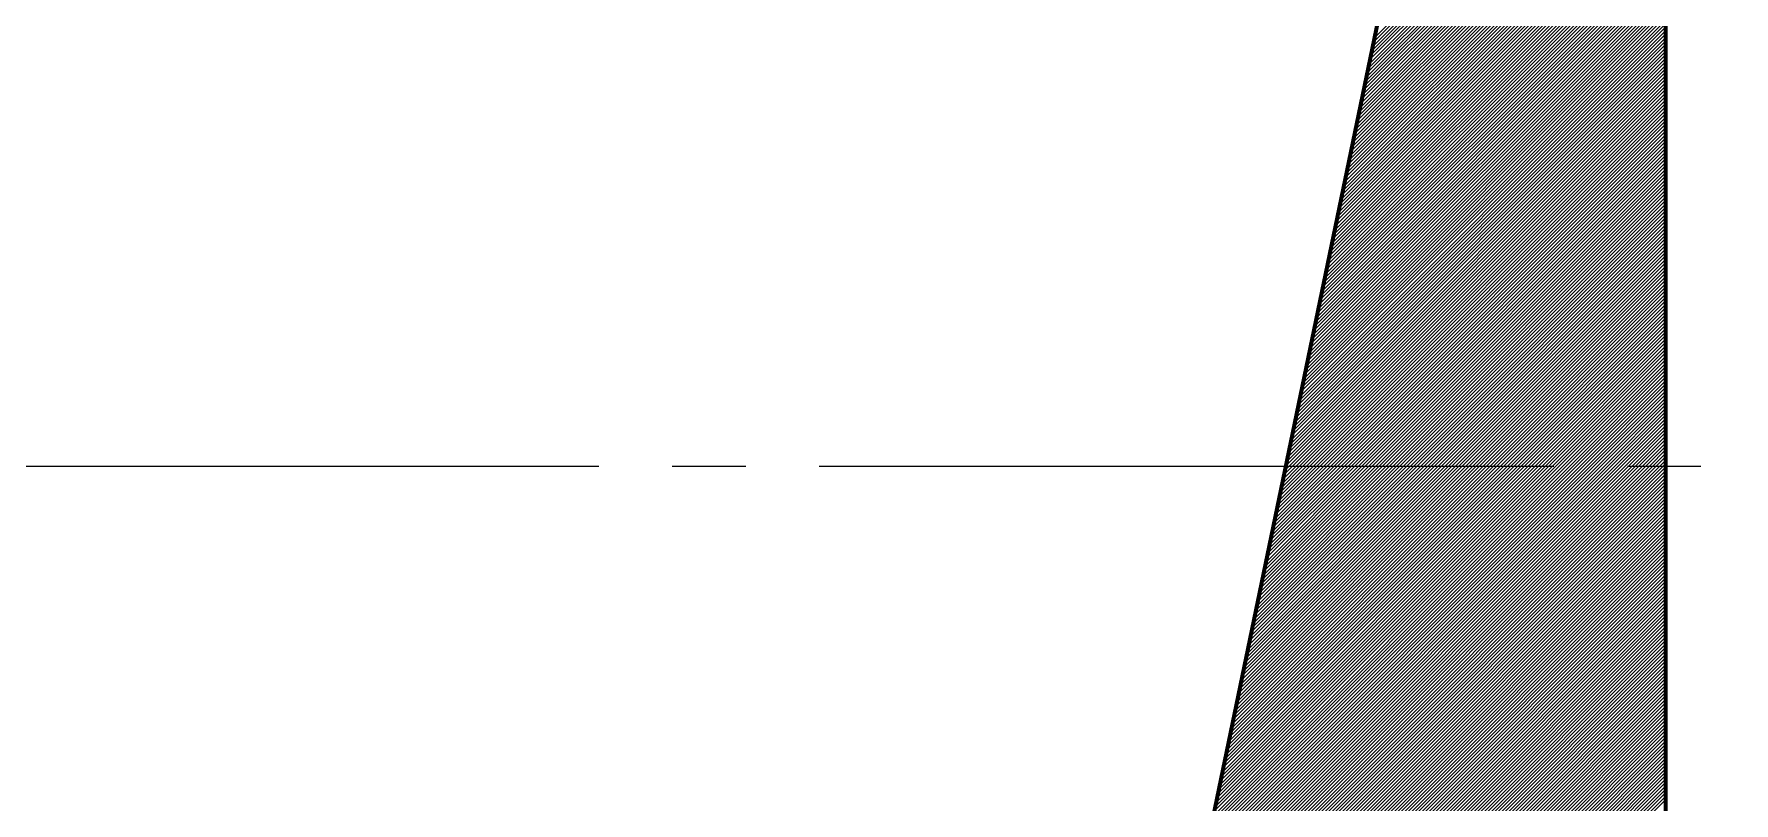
# Model space of a CAD drawing. Header units: millimetres. Extents: x -14850 to 14850, y -10500 to 10500.
# Drawn here: x -10679 to -10609.6, y -5703.9 to -5672.5 of the extents above; entities that cross this region are included whole.
import ezdxf

# ---------------------------------------------------------------- set-up
doc = ezdxf.new("R2010")
doc.units = ezdxf.units.MM
doc.linetypes.add('EB_DASHDOT', pattern=[39, 30, -3, 3, -3])
for name, color, linetype, lineweight in [('CAXA0', 7, 'Continuous', 70), ('CAXA1', 1, 'EB_DASHDOT', 25), ('CAXA5', 4, 'Continuous', 25)]:
    doc.layers.add(name, color=color, linetype=linetype, lineweight=lineweight)

# ---------------------------------------------------------------- blocks, each defined once
blk = doc.blocks.new('CAXBLOCK842')
at = {"layer": 'CAXA0', "color": 0, "linetype": 'Continuous', "lineweight": 25}
for p, q in [((-10624.277, -5672.691), (-10612.378, -5660.792)), ((-10624.461, -5673.582), (-10612.378, -5661.499)), ((-10624.424, -5673.404), (-10612.378, -5661.358)), ((-10624.388, -5673.226), (-10612.378, -5661.216)), ((-10624.351, -5673.048), (-10612.378, -5661.075)), ((-10624.314, -5672.869), (-10612.378, -5660.933)), ((-10624.646, -5674.474), (-10612.378, -5662.206)), ((-10624.609, -5674.296), (-10612.378, -5662.065)), ((-10624.572, -5674.117), (-10612.378, -5661.923)), ((-10624.535, -5673.939), (-10612.378, -5661.782)), ((-10624.498, -5673.761), (-10612.378, -5661.64)), ((-10624.83, -5675.365), (-10612.378, -5662.913)), ((-10624.793, -5675.187), (-10612.378, -5662.772)), ((-10624.756, -5675.009), (-10612.378, -5662.63)), ((-10624.719, -5674.831), (-10612.378, -5662.489)), ((-10624.683, -5674.652), (-10612.378, -5662.348)), ((-10625.015, -5676.257), (-10612.378, -5663.62)), ((-10624.978, -5676.079), (-10612.378, -5663.479)), ((-10624.941, -5675.9), (-10612.378, -5663.337)), ((-10624.904, -5675.722), (-10612.378, -5663.196)), ((-10624.867, -5675.544), (-10612.378, -5663.055)), ((-10625.199, -5677.149), (-10612.378, -5664.327)), ((-10625.162, -5676.97), (-10612.378, -5664.186)), ((-10625.125, -5676.792), (-10612.378, -5664.045)), ((-10625.088, -5676.614), (-10612.378, -5663.903)), ((-10625.051, -5676.435), (-10612.378, -5663.762)), ((-10625.346, -5677.862), (-10612.378, -5664.893)), ((-10625.31, -5677.683), (-10612.378, -5664.752)), ((-10625.273, -5677.505), (-10612.378, -5664.61)), ((-10625.236, -5677.327), (-10612.378, -5664.469)), ((-10625.531, -5678.753), (-10612.378, -5665.6)), ((-10625.494, -5678.575), (-10612.378, -5665.459)), ((-10625.457, -5678.397), (-10612.378, -5665.317)), ((-10625.42, -5678.218), (-10612.378, -5665.176)), ((-10625.383, -5678.04), (-10612.378, -5665.035)), ((-10625.715, -5679.645), (-10612.378, -5666.307)), ((-10625.678, -5679.466), (-10612.378, -5666.166)), ((-10625.641, -5679.288), (-10612.378, -5666.024)), ((-10625.605, -5679.11), (-10612.378, -5665.883)), ((-10625.568, -5678.932), (-10612.378, -5665.742)), ((-10625.9, -5680.536), (-10612.378, -5667.014)), ((-10625.863, -5680.358), (-10612.378, -5666.873)), ((-10625.826, -5680.18), (-10612.378, -5666.732)), ((-10625.789, -5680.001), (-10612.378, -5666.59)), ((-10625.752, -5679.823), (-10612.378, -5666.449)), ((-10626.084, -5681.428), (-10612.378, -5667.722)), ((-10626.047, -5681.249), (-10612.378, -5667.58)), ((-10626.01, -5681.071), (-10612.378, -5667.439)), ((-10625.973, -5680.893), (-10612.378, -5667.297)), ((-10625.937, -5680.715), (-10612.378, -5667.156)), ((-10626.268, -5682.319), (-10612.378, -5668.429)), ((-10626.232, -5682.141), (-10612.378, -5668.287)), ((-10626.195, -5681.963), (-10612.378, -5668.146)), ((-10626.158, -5681.784), (-10612.378, -5668.004)), ((-10626.121, -5681.606), (-10612.378, -5667.863)), ((-10626.453, -5683.211), (-10612.378, -5669.136)), ((-10626.416, -5683.032), (-10612.378, -5668.994)), ((-10626.379, -5682.854), (-10612.378, -5668.853)), ((-10626.342, -5682.676), (-10612.378, -5668.711)), ((-10626.305, -5682.498), (-10612.378, -5668.57)), ((-10626.637, -5684.102), (-10612.378, -5669.843)), ((-10626.6, -5683.924), (-10612.378, -5669.701)), ((-10626.563, -5683.746), (-10612.378, -5669.56)), ((-10626.527, -5683.567), (-10612.378, -5669.419)), ((-10626.49, -5683.389), (-10612.378, -5669.277)), ((-10626.822, -5684.994), (-10612.378, -5670.55)), ((-10626.785, -5684.815), (-10612.378, -5670.409)), ((-10626.748, -5684.637), (-10612.378, -5670.267)), ((-10626.711, -5684.459), (-10612.378, -5670.126)), ((-10626.674, -5684.281), (-10612.378, -5669.984)), ((-10627.006, -5685.885), (-10612.378, -5671.257)), ((-10626.969, -5685.707), (-10612.378, -5671.116)), ((-10626.932, -5685.529), (-10612.378, -5670.974)), ((-10626.895, -5685.35), (-10612.378, -5670.833)), ((-10626.859, -5685.172), (-10612.378, -5670.691)), ((-10627.154, -5686.598), (-10612.378, -5671.823)), ((-10627.117, -5686.42), (-10612.378, -5671.681)), ((-10627.08, -5686.242), (-10612.378, -5671.54)), ((-10627.043, -5686.064), (-10612.378, -5671.398)), ((-10627.338, -5687.49), (-10612.378, -5672.53)), ((-10627.301, -5687.312), (-10612.378, -5672.388)), ((-10627.264, -5687.133), (-10612.378, -5672.247)), ((-10627.227, -5686.955), (-10612.378, -5672.106)), ((-10627.19, -5686.777), (-10612.378, -5671.964)), ((-10627.522, -5688.381), (-10612.378, -5673.237)), ((-10627.485, -5688.203), (-10612.378, -5673.096)), ((-10627.449, -5688.025), (-10612.378, -5672.954)), ((-10627.412, -5687.847), (-10612.378, -5672.813)), ((-10627.375, -5687.668), (-10612.378, -5672.671)), ((-10627.707, -5689.273), (-10612.378, -5673.944)), ((-10627.67, -5689.095), (-10612.378, -5673.803)), ((-10627.633, -5688.916), (-10612.378, -5673.661)), ((-10627.596, -5688.738), (-10612.378, -5673.52)), ((-10627.559, -5688.56), (-10612.378, -5673.378)), ((-10627.89, -5690.163), (-10612.378, -5674.651)), ((-10627.854, -5689.986), (-10612.378, -5674.51)), ((-10627.817, -5689.808), (-10612.378, -5674.368)), ((-10627.781, -5689.63), (-10612.378, -5674.227)), ((-10627.744, -5689.451), (-10612.378, -5674.085)), ((-10627.748, -5690.163), (-10612.378, -5674.793)), ((-10627.607, -5690.163), (-10612.378, -5674.934)), ((-10627.465, -5690.163), (-10612.378, -5675.075)), ((-10627.324, -5690.163), (-10612.378, -5675.217)), ((-10627.183, -5690.163), (-10612.378, -5675.358)), ((-10627.041, -5690.163), (-10612.378, -5675.5)), ((-10626.9, -5690.163), (-10612.378, -5675.641)), ((-10626.758, -5690.163), (-10612.378, -5675.783)), ((-10626.617, -5690.163), (-10612.378, -5675.924)), ((-10626.475, -5690.163), (-10612.378, -5676.065)), ((-10626.334, -5690.163), (-10612.378, -5676.207)), ((-10626.193, -5690.163), (-10612.378, -5676.348)), ((-10626.051, -5690.163), (-10612.378, -5676.49)), ((-10625.91, -5690.163), (-10612.378, -5676.631)), ((-10625.768, -5690.163), (-10612.378, -5676.772)), ((-10625.627, -5690.163), (-10612.378, -5676.914)), ((-10625.485, -5690.163), (-10612.378, -5677.055)), ((-10625.344, -5690.163), (-10612.378, -5677.197)), ((-10625.203, -5690.163), (-10612.378, -5677.338)), ((-10625.061, -5690.163), (-10612.378, -5677.48)), ((-10624.92, -5690.163), (-10612.378, -5677.621)), ((-10624.778, -5690.163), (-10612.378, -5677.762)), ((-10624.637, -5690.163), (-10612.378, -5677.904)), ((-10624.496, -5690.163), (-10612.378, -5678.045)), ((-10624.354, -5690.163), (-10612.378, -5678.187)), ((-10624.213, -5690.163), (-10612.378, -5678.328)), ((-10624.071, -5690.163), (-10612.378, -5678.47)), ((-10623.93, -5690.163), (-10612.378, -5678.611)), ((-10623.788, -5690.163), (-10612.378, -5678.752)), ((-10623.647, -5690.163), (-10612.378, -5678.894)), ((-10623.506, -5690.163), (-10612.378, -5679.035)), ((-10623.364, -5690.163), (-10612.378, -5679.177)), ((-10623.223, -5690.163), (-10612.378, -5679.318)), ((-10623.081, -5690.163), (-10612.378, -5679.46)), ((-10622.94, -5690.163), (-10612.378, -5679.601)), ((-10622.798, -5690.163), (-10612.378, -5679.742)), ((-10622.657, -5690.163), (-10612.378, -5679.884)), ((-10622.516, -5690.163), (-10612.378, -5680.025)), ((-10622.374, -5690.163), (-10612.378, -5680.167)), ((-10622.233, -5690.163), (-10612.378, -5680.308)), ((-10622.091, -5690.163), (-10612.378, -5680.449)), ((-10621.95, -5690.163), (-10612.378, -5680.591)), ((-10621.809, -5690.163), (-10612.378, -5680.732)), ((-10621.667, -5690.163), (-10612.378, -5680.874)), ((-10621.526, -5690.163), (-10612.378, -5681.015)), ((-10621.384, -5690.163), (-10612.378, -5681.157)), ((-10621.243, -5690.163), (-10612.378, -5681.298)), ((-10621.101, -5690.163), (-10612.378, -5681.439)), ((-10620.96, -5690.163), (-10612.378, -5681.581)), ((-10620.819, -5690.163), (-10612.378, -5681.722)), ((-10620.677, -5690.163), (-10612.378, -5681.864)), ((-10620.536, -5690.163), (-10612.378, -5682.005)), ((-10620.394, -5690.163), (-10612.378, -5682.147)), ((-10620.253, -5690.163), (-10612.378, -5682.288)), ((-10620.111, -5690.163), (-10612.378, -5682.429)), ((-10619.97, -5690.163), (-10612.378, -5682.571)), ((-10619.829, -5690.163), (-10612.378, -5682.712)), ((-10619.687, -5690.163), (-10612.378, -5682.854)), ((-10619.546, -5690.163), (-10612.378, -5682.995)), ((-10619.404, -5690.163), (-10612.378, -5683.136)), ((-10619.263, -5690.163), (-10612.378, -5683.278)), ((-10619.122, -5690.163), (-10612.378, -5683.419)), ((-10618.98, -5690.163), (-10612.378, -5683.561)), ((-10618.839, -5690.163), (-10612.378, -5683.702)), ((-10618.697, -5690.163), (-10612.378, -5683.844)), ((-10618.556, -5690.163), (-10612.378, -5683.985)), ((-10618.414, -5690.163), (-10612.378, -5684.126)), ((-10618.273, -5690.163), (-10612.378, -5684.268)), ((-10618.132, -5690.163), (-10612.378, -5684.409)), ((-10617.99, -5690.163), (-10612.378, -5684.551)), ((-10617.849, -5690.163), (-10612.378, -5684.692)), ((-10617.707, -5690.163), (-10612.378, -5684.834)), ((-10617.566, -5690.163), (-10612.378, -5684.975)), ((-10617.424, -5690.163), (-10612.378, -5685.116)), ((-10617.283, -5690.163), (-10612.378, -5685.258)), ((-10617.142, -5690.163), (-10612.378, -5685.399)), ((-10617, -5690.163), (-10612.378, -5685.541)), ((-10616.859, -5690.163), (-10612.378, -5685.682)), ((-10616.717, -5690.163), (-10612.378, -5685.823)), ((-10616.576, -5690.163), (-10612.378, -5685.965)), ((-10616.435, -5690.163), (-10612.378, -5686.106)), ((-10616.293, -5690.163), (-10612.378, -5686.248)), ((-10616.152, -5690.163), (-10612.378, -5686.389)), ((-10616.01, -5690.163), (-10612.378, -5686.531)), ((-10615.869, -5690.163), (-10612.378, -5686.672)), ((-10615.727, -5690.163), (-10612.378, -5686.813)), ((-10615.586, -5690.163), (-10612.378, -5686.955)), ((-10615.445, -5690.163), (-10612.378, -5687.096)), ((-10615.303, -5690.163), (-10612.378, -5687.238)), ((-10615.162, -5690.163), (-10612.378, -5687.379)), ((-10615.02, -5690.163), (-10612.378, -5687.521)), ((-10614.879, -5690.163), (-10612.378, -5687.662)), ((-10614.737, -5690.163), (-10612.378, -5687.803)), ((-10614.596, -5690.163), (-10612.378, -5687.945)), ((-10614.455, -5690.163), (-10612.378, -5688.086)), ((-10614.313, -5690.163), (-10612.378, -5688.228)), ((-10614.172, -5690.163), (-10612.378, -5688.369)), ((-10614.03, -5690.163), (-10612.378, -5688.51)), ((-10613.889, -5690.163), (-10612.378, -5688.652)), ((-10613.748, -5690.163), (-10612.378, -5688.793)), ((-10613.606, -5690.163), (-10612.378, -5688.935)), ((-10613.465, -5690.163), (-10612.378, -5689.076)), ((-10613.323, -5690.163), (-10612.378, -5689.218)), ((-10613.182, -5690.163), (-10612.378, -5689.359)), ((-10613.04, -5690.163), (-10612.378, -5689.5)), ((-10612.899, -5690.163), (-10612.378, -5689.642)), ((-10612.758, -5690.163), (-10612.378, -5689.783)), ((-10612.616, -5690.163), (-10612.378, -5689.925)), ((-10632.059, -5710.313), (-10612.378, -5690.632)), ((-10632.022, -5710.134), (-10612.378, -5690.49)), ((-10631.985, -5709.956), (-10612.378, -5690.349)), ((-10631.948, -5709.778), (-10612.378, -5690.208)), ((-10631.911, -5709.599), (-10612.475, -5690.163)), ((-10631.874, -5709.421), (-10612.616, -5690.163)), ((-10631.837, -5709.243), (-10612.758, -5690.163)), ((-10631.8, -5709.064), (-10612.899, -5690.163)), ((-10631.764, -5708.886), (-10613.04, -5690.163)), ((-10631.727, -5708.708), (-10613.182, -5690.163)), ((-10631.69, -5708.53), (-10613.323, -5690.163)), ((-10631.653, -5708.351), (-10613.465, -5690.163)), ((-10631.616, -5708.173), (-10613.606, -5690.163)), ((-10631.579, -5707.995), (-10613.748, -5690.163)), ((-10631.542, -5707.816), (-10613.889, -5690.163)), ((-10631.505, -5707.638), (-10614.03, -5690.163)), ((-10631.468, -5707.46), (-10614.172, -5690.163)), ((-10631.432, -5707.281), (-10614.313, -5690.163)), ((-10631.395, -5707.103), (-10614.455, -5690.163)), ((-10631.358, -5706.925), (-10614.596, -5690.163)), ((-10631.321, -5706.747), (-10614.737, -5690.163)), ((-10631.284, -5706.568), (-10614.879, -5690.163)), ((-10631.247, -5706.39), (-10615.02, -5690.163)), ((-10631.21, -5706.212), (-10615.162, -5690.163)), ((-10631.173, -5706.033), (-10615.303, -5690.163)), ((-10631.137, -5705.855), (-10615.445, -5690.163)), ((-10631.1, -5705.677), (-10615.586, -5690.163)), ((-10631.063, -5705.498), (-10615.727, -5690.163)), ((-10631.026, -5705.32), (-10615.869, -5690.163)), ((-10630.989, -5705.142), (-10616.01, -5690.163)), ((-10630.952, -5704.964), (-10616.152, -5690.163)), ((-10630.915, -5704.785), (-10616.293, -5690.163)), ((-10630.878, -5704.607), (-10616.435, -5690.163)), ((-10630.842, -5704.429), (-10616.576, -5690.163)), ((-10630.805, -5704.25), (-10616.717, -5690.163)), ((-10630.768, -5704.072), (-10616.859, -5690.163)), ((-10630.731, -5703.894), (-10617, -5690.163)), ((-10630.694, -5703.715), (-10617.142, -5690.163)), ((-10630.657, -5703.537), (-10617.283, -5690.163)), ((-10630.62, -5703.359), (-10617.424, -5690.163)), ((-10630.583, -5703.18), (-10617.566, -5690.163)), ((-10630.547, -5703.002), (-10617.707, -5690.163)), ((-10630.51, -5702.824), (-10617.849, -5690.163)), ((-10630.473, -5702.646), (-10617.99, -5690.163)), ((-10630.436, -5702.467), (-10618.132, -5690.163)), ((-10630.399, -5702.289), (-10618.273, -5690.163)), ((-10630.362, -5702.111), (-10618.414, -5690.163)), ((-10630.325, -5701.932), (-10618.556, -5690.163)), ((-10630.288, -5701.754), (-10618.697, -5690.163)), ((-10630.251, -5701.576), (-10618.839, -5690.163)), ((-10630.215, -5701.397), (-10618.98, -5690.163)), ((-10630.178, -5701.219), (-10619.122, -5690.163)), ((-10630.141, -5701.041), (-10619.263, -5690.163)), ((-10630.104, -5700.863), (-10619.404, -5690.163)), ((-10630.067, -5700.684), (-10619.546, -5690.163)), ((-10630.03, -5700.506), (-10619.687, -5690.163)), ((-10629.993, -5700.328), (-10619.829, -5690.163)), ((-10629.956, -5700.149), (-10619.97, -5690.163)), ((-10629.92, -5699.971), (-10620.111, -5690.163)), ((-10629.883, -5699.793), (-10620.253, -5690.163)), ((-10629.846, -5699.614), (-10620.394, -5690.163)), ((-10629.809, -5699.436), (-10620.536, -5690.163)), ((-10629.772, -5699.258), (-10620.677, -5690.163)), ((-10629.735, -5699.08), (-10620.819, -5690.163)), ((-10629.698, -5698.901), (-10620.96, -5690.163)), ((-10629.661, -5698.723), (-10621.101, -5690.163)), ((-10629.625, -5698.545), (-10621.243, -5690.163)), ((-10629.588, -5698.366), (-10621.384, -5690.163)), ((-10629.551, -5698.188), (-10621.526, -5690.163)), ((-10629.514, -5698.01), (-10621.667, -5690.163)), ((-10629.477, -5697.831), (-10621.809, -5690.163)), ((-10629.44, -5697.653), (-10621.95, -5690.163)), ((-10629.403, -5697.475), (-10622.091, -5690.163)), ((-10629.366, -5697.297), (-10622.233, -5690.163)), ((-10629.329, -5697.118), (-10622.374, -5690.163)), ((-10629.293, -5696.94), (-10622.516, -5690.163)), ((-10629.256, -5696.762), (-10622.657, -5690.163)), ((-10629.219, -5696.583), (-10622.798, -5690.163)), ((-10629.182, -5696.405), (-10622.94, -5690.163)), ((-10629.145, -5696.227), (-10623.081, -5690.163)), ((-10629.108, -5696.048), (-10623.223, -5690.163)), ((-10629.071, -5695.87), (-10623.364, -5690.163)), ((-10629.034, -5695.692), (-10623.506, -5690.163)), ((-10628.998, -5695.514), (-10623.647, -5690.163)), ((-10628.961, -5695.335), (-10623.788, -5690.163)), ((-10628.924, -5695.157), (-10623.93, -5690.163)), ((-10628.887, -5694.979), (-10624.071, -5690.163)), ((-10628.85, -5694.8), (-10624.213, -5690.163)), ((-10628.813, -5694.622), (-10624.354, -5690.163)), ((-10628.776, -5694.444), (-10624.496, -5690.163)), ((-10628.739, -5694.265), (-10624.637, -5690.163)), ((-10628.703, -5694.087), (-10624.778, -5690.163)), ((-10628.666, -5693.909), (-10624.92, -5690.163)), ((-10628.629, -5693.731), (-10625.061, -5690.163)), ((-10628.592, -5693.552), (-10625.203, -5690.163)), ((-10628.555, -5693.374), (-10625.344, -5690.163)), ((-10628.518, -5693.196), (-10625.485, -5690.163)), ((-10628.481, -5693.017), (-10625.627, -5690.163)), ((-10628.444, -5692.839), (-10625.768, -5690.163)), ((-10628.407, -5692.661), (-10625.91, -5690.163)), ((-10628.371, -5692.482), (-10626.051, -5690.163)), ((-10628.334, -5692.304), (-10626.193, -5690.163)), ((-10628.297, -5692.126), (-10626.334, -5690.163)), ((-10628.26, -5691.948), (-10626.475, -5690.163)), ((-10628.223, -5691.769), (-10626.617, -5690.163)), ((-10628.186, -5691.591), (-10626.758, -5690.163)), ((-10628.149, -5691.413), (-10626.9, -5690.163)), ((-10628.112, -5691.234), (-10627.041, -5690.163)), ((-10628.076, -5691.056), (-10627.183, -5690.163)), ((-10628.039, -5690.878), (-10627.324, -5690.163)), ((-10628.002, -5690.699), (-10627.465, -5690.163)), ((-10627.965, -5690.521), (-10627.607, -5690.163)), ((-10627.928, -5690.343), (-10627.748, -5690.163)), ((-10612.475, -5690.163), (-10612.378, -5690.066)), ((-10632.243, -5711.204), (-10612.378, -5691.339)), ((-10632.206, -5711.026), (-10612.378, -5691.197)), ((-10632.169, -5710.847), (-10612.378, -5691.056)), ((-10632.132, -5710.669), (-10612.378, -5690.915)), ((-10632.095, -5710.491), (-10612.378, -5690.773)), ((-10632.427, -5712.096), (-10612.378, -5692.046)), ((-10632.39, -5711.917), (-10612.378, -5691.905)), ((-10632.354, -5711.739), (-10612.378, -5691.763)), ((-10632.317, -5711.561), (-10612.378, -5691.622)), ((-10632.28, -5711.382), (-10612.378, -5691.48)), ((-10632.612, -5712.987), (-10612.378, -5692.753)), ((-10632.575, -5712.809), (-10612.378, -5692.612)), ((-10632.538, -5712.63), (-10612.378, -5692.47)), ((-10632.501, -5712.452), (-10612.378, -5692.329)), ((-10632.464, -5712.274), (-10612.378, -5692.187)), ((-10632.796, -5713.879), (-10612.378, -5693.46)), ((-10632.759, -5713.7), (-10612.378, -5693.319)), ((-10632.722, -5713.522), (-10612.378, -5693.177)), ((-10632.686, -5713.344), (-10612.378, -5693.036)), ((-10632.649, -5713.165), (-10612.378, -5692.895)), ((-10632.981, -5714.77), (-10612.378, -5694.167)), ((-10632.944, -5714.592), (-10612.378, -5694.026)), ((-10632.907, -5714.413), (-10612.378, -5693.884)), ((-10632.87, -5714.235), (-10612.378, -5693.743)), ((-10632.833, -5714.057), (-10612.378, -5693.602)), ((-10633.128, -5715.483), (-10612.378, -5694.733)), ((-10633.091, -5715.305), (-10612.378, -5694.592)), ((-10633.054, -5715.127), (-10612.378, -5694.45)), ((-10633.017, -5714.948), (-10612.378, -5694.309)), ((-10633.312, -5716.375), (-10612.378, -5695.44)), ((-10633.276, -5716.196), (-10612.378, -5695.299)), ((-10633.239, -5716.018), (-10612.378, -5695.157)), ((-10633.202, -5715.84), (-10612.378, -5695.016)), ((-10633.165, -5715.662), (-10612.378, -5694.874)), ((-10633.497, -5717.266), (-10612.378, -5696.147)), ((-10633.46, -5717.088), (-10612.378, -5696.006)), ((-10633.423, -5716.91), (-10612.378, -5695.864)), ((-10633.386, -5716.731), (-10612.378, -5695.723)), ((-10633.349, -5716.553), (-10612.378, -5695.582)), ((-10633.681, -5718.158), (-10612.378, -5696.854)), ((-10633.644, -5717.979), (-10612.378, -5696.713)), ((-10633.608, -5717.801), (-10612.378, -5696.571)), ((-10633.571, -5717.623), (-10612.378, -5696.43)), ((-10633.534, -5717.445), (-10612.378, -5696.289)), ((-10633.866, -5719.049), (-10612.378, -5697.561)), ((-10633.829, -5718.871), (-10612.378, -5697.42)), ((-10633.792, -5718.693), (-10612.378, -5697.279)), ((-10633.755, -5718.514), (-10612.378, -5697.137)), ((-10633.718, -5718.336), (-10612.378, -5696.996)), ((-10634.05, -5719.941), (-10612.378, -5698.269)), ((-10634.013, -5719.763), (-10612.378, -5698.127)), ((-10633.976, -5719.584), (-10612.378, -5697.986)), ((-10633.939, -5719.406), (-10612.378, -5697.844)), ((-10633.903, -5719.228), (-10612.378, -5697.703)), ((-10634.234, -5720.832), (-10612.378, -5698.976)), ((-10634.198, -5720.654), (-10612.378, -5698.834)), ((-10634.161, -5720.476), (-10612.378, -5698.693)), ((-10634.124, -5720.297), (-10612.378, -5698.551)), ((-10634.087, -5720.119), (-10612.378, -5698.41)), ((-10634.419, -5721.724), (-10612.378, -5699.683)), ((-10634.382, -5721.546), (-10612.378, -5699.541)), ((-10634.345, -5721.367), (-10612.378, -5699.4)), ((-10634.308, -5721.189), (-10612.378, -5699.258)), ((-10634.271, -5721.011), (-10612.378, -5699.117)), ((-10634.603, -5722.615), (-10612.378, -5700.39)), ((-10634.566, -5722.437), (-10612.378, -5700.248)), ((-10634.53, -5722.259), (-10612.378, -5700.107)), ((-10634.493, -5722.08), (-10612.378, -5699.966)), ((-10634.456, -5721.902), (-10612.378, -5699.824)), ((-10676.585, -5765.163), (-10612.378, -5700.956)), ((-10676.444, -5765.163), (-10612.378, -5701.097)), ((-10634.714, -5723.15), (-10612.378, -5700.814)), ((-10634.677, -5722.972), (-10612.378, -5700.673)), ((-10634.64, -5722.794), (-10612.378, -5700.531)), ((-10676.302, -5765.163), (-10612.378, -5701.238)), ((-10676.161, -5765.163), (-10612.378, -5701.38)), ((-10676.02, -5765.163), (-10612.378, -5701.521)), ((-10675.878, -5765.163), (-10612.378, -5701.663)), ((-10675.737, -5765.163), (-10612.378, -5701.804)), ((-10675.595, -5765.163), (-10612.378, -5701.945)), ((-10675.454, -5765.163), (-10612.378, -5702.087)), ((-10675.312, -5765.163), (-10612.378, -5702.228)), ((-10675.171, -5765.163), (-10612.378, -5702.37)), ((-10675.03, -5765.163), (-10612.378, -5702.511)), ((-10674.888, -5765.163), (-10612.378, -5702.653)), ((-10674.747, -5765.163), (-10612.378, -5702.794)), ((-10674.605, -5765.163), (-10612.378, -5702.935)), ((-10674.464, -5765.163), (-10612.378, -5703.077)), ((-10674.323, -5765.163), (-10612.378, -5703.218)), ((-10674.181, -5765.163), (-10612.378, -5703.36)), ((-10674.04, -5765.163), (-10612.378, -5703.501)), ((-10673.898, -5765.163), (-10612.378, -5703.643)), ((-10673.757, -5765.163), (-10612.378, -5703.784))]:
    blk.add_line(p, q, dxfattribs=at)

msp = doc.modelspace()

# ---------------------------------------------------------------- linework, layer by layer
at = {"layer": 'CAXA0', "linetype": 'Continuous', "lineweight": 70}
for q in [(-10634.717, -5723.167), (-10612.378, -5765.163)]:
    msp.add_line((-10612.378, -5615.163), q, dxfattribs=at)
at = {"layer": 'CAXA1', "color": 1, "linetype": 'EB_DASHDOT', "lineweight": 25}
msp.add_line((-10802.935, -5690.163), (-10574.163, -5690.163), dxfattribs=at)

# ---------------------------------------------------------------- block references
at = {"layer": 'CAXA5', "linetype": 'Continuous', "lineweight": 70}
msp.add_blockref('CAXBLOCK842', (0, 0), dxfattribs=at)

doc.saveas('drawing.dxf')
